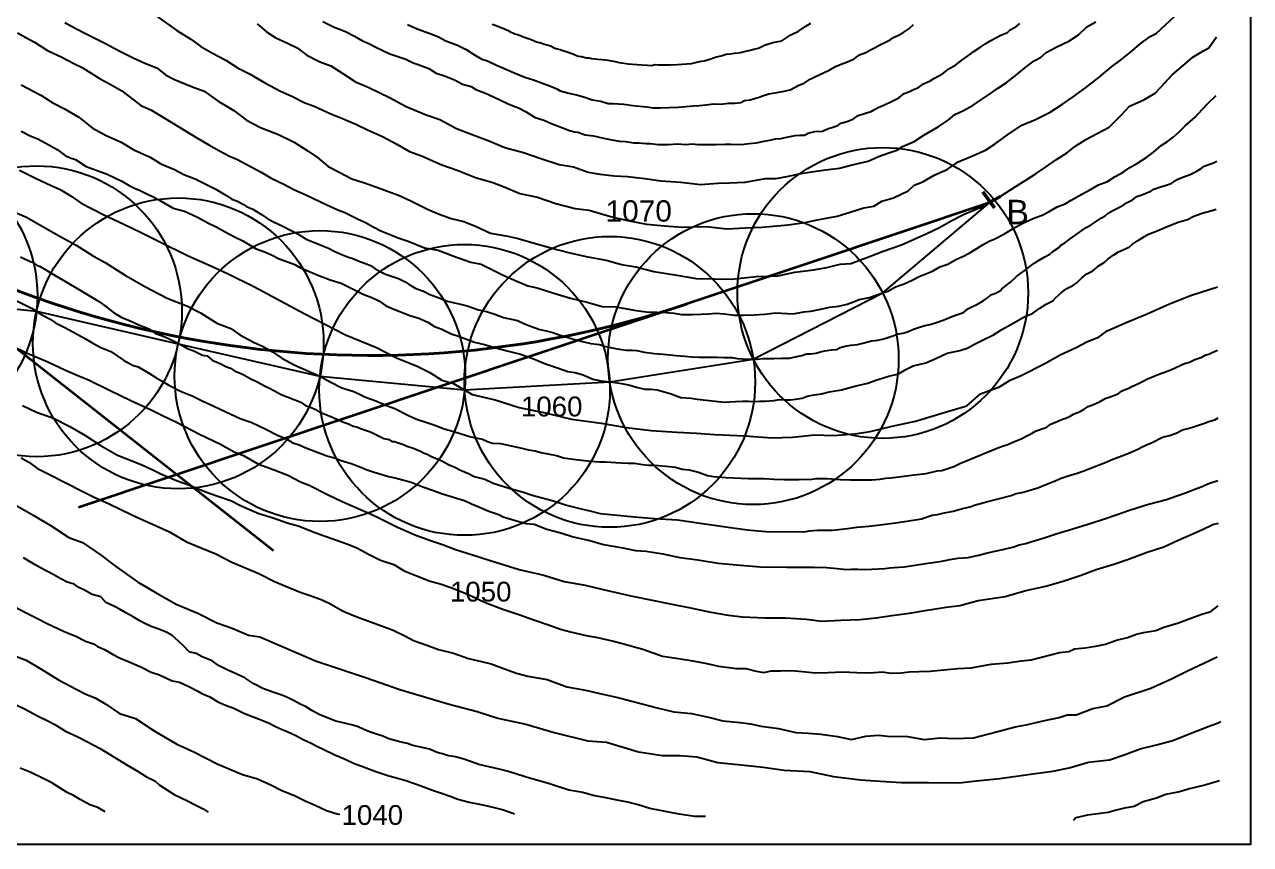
# Model space of a CAD drawing. Header units: millimetres. Extents: x 19067981 to 38137102, y 2652003 to 2652615.
# Drawn here: x 19068111.38 to 19068126.73, y 2652507.49 to 2652517.75 of the extents above; entities that cross this region are included whole.
import ezdxf

# ---------------------------------------------------------------- set-up
doc = ezdxf.new("R2010")
doc.units = ezdxf.units.MM
doc.layers.add('dever', color=130, linetype='Continuous')
doc.layers.add('kurp', color=94, linetype='Continuous')
doc.layers.add('Layer1', color=7, linetype='Continuous', lineweight=50)
doc.styles.get("Standard").update_dxf_attribs({"font": 'arial.ttf'})

msp = doc.modelspace()

# ---------------------------------------------------------------- linework, layer by layer
at = {"color": 2, "lineweight": 35}
for p, q in [((19068098.658, 2652523.612), (19068114.499, 2652511.165)), ((19068123.472, 2652515.519), (19068112.059, 2652511.703))]:
    msp.add_line(p, q, dxfattribs=at)
for points in [[(19068098.214, 2652527.698), (19068126.733, 2652527.698), (19068126.733, 2652507.485), (19068098.214, 2652507.485), (19068098.214, 2652527.698)], [(19068111.885, 2652517.774), (19068112.014, 2652517.702), (19068112.146, 2652517.636), (19068112.386, 2652517.514), (19068112.575, 2652517.414), (19068112.74, 2652517.332), (19068112.888, 2652517.265), (19068113.037, 2652517.207), (19068113.148, 2652517.118), (19068113.259, 2652517.061), (19068113.472, 2652516.973), (19068113.63, 2652516.913), (19068113.807, 2652516.787), (19068114.004, 2652516.672), (19068114.162, 2652516.551), (19068114.335, 2652516.458), (19068114.56, 2652516.372), (19068114.759, 2652516.274), (19068114.935, 2652516.163), (19068115.048, 2652516.085), (19068115.183, 2652515.97), (19068115.33, 2652515.895), (19068115.481, 2652515.817), (19068115.64, 2652515.767), (19068115.782, 2652515.717), (19068115.925, 2652515.661), (19068116.064, 2652515.61), (19068116.218, 2652515.54), (19068116.426, 2652515.437), (19068116.575, 2652515.374), (19068116.722, 2652515.322), (19068116.884, 2652515.284), (19068117.029, 2652515.222), (19068117.218, 2652515.138), (19068117.433, 2652515.097), (19068117.561, 2652515.069), (19068117.794, 2652515.004), (19068118.045, 2652514.93), (19068118.226, 2652514.888), (19068118.433, 2652514.84), (19068118.664, 2652514.8), (19068118.855, 2652514.743), (19068119.038, 2652514.713), (19068119.263, 2652514.658), (19068119.523, 2652514.614), (19068119.792, 2652514.57), (19068120.017, 2652514.566), (19068120.234, 2652514.56), (19068120.543, 2652514.592), (19068120.816, 2652514.604), (19068121.027, 2652514.648), (19068121.262, 2652514.678), (19068121.429, 2652514.707), (19068121.596, 2652514.749), (19068121.729, 2652514.755), (19068121.96, 2652514.845), (19068122.134, 2652514.911), (19068122.363, 2652514.991), (19068122.68, 2652515.131), (19068122.839, 2652515.207), (19068122.985, 2652515.292), (19068123.14, 2652515.372), (19068123.305, 2652515.442), (19068123.464, 2652515.521), (19068123.611, 2652515.604), (19068123.788, 2652515.716), (19068123.932, 2652515.809), (19068124.049, 2652515.883), (19068124.165, 2652515.963), (19068124.302, 2652516.059), (19068124.442, 2652516.147), (19068124.532, 2652516.223), (19068124.671, 2652516.308), (19068124.805, 2652516.38), (19068124.962, 2652516.462), (19068125.119, 2652516.619), (19068125.219, 2652516.725), (19068125.399, 2652516.807), (19068125.537, 2652516.889), (19068125.61, 2652516.965), (19068125.752, 2652517.118), (19068125.887, 2652517.232), (19068126.012, 2652517.338), (19068126.136, 2652517.415), (19068126.209, 2652517.457), (19068126.306, 2652517.593)], [(19068114.293, 2652517.757), (19068114.411, 2652517.658), (19068114.52, 2652517.584), (19068114.681, 2652517.51), (19068114.797, 2652517.455), (19068114.918, 2652517.366), (19068115.069, 2652517.287), (19068115.215, 2652517.23), (19068115.368, 2652517.136), (19068115.525, 2652517.03), (19068115.692, 2652516.959), (19068115.952, 2652516.834), (19068116.162, 2652516.721), (19068116.412, 2652516.618), (19068116.582, 2652516.558), (19068116.791, 2652516.448), (19068116.985, 2652516.371), (19068117.188, 2652516.295), (19068117.396, 2652516.209), (19068117.629, 2652516.147), (19068117.846, 2652516.072), (19068118.078, 2652515.997), (19068118.254, 2652515.965), (19068118.439, 2652515.898), (19068118.585, 2652515.874), (19068118.77, 2652515.855), (19068118.93, 2652515.846), (19068119.148, 2652515.819), (19068119.35, 2652515.793), (19068119.598, 2652515.775), (19068119.847, 2652515.747), (19068120.065, 2652515.763), (19068120.211, 2652515.767), (19068120.405, 2652515.773), (19068120.541, 2652515.799), (19068120.659, 2652515.821), (19068120.793, 2652515.821), (19068120.928, 2652515.846), (19068121.081, 2652515.881), (19068121.234, 2652515.902), (19068121.41, 2652515.93), (19068121.586, 2652515.952), (19068121.743, 2652515.992), (19068121.947, 2652516.039), (19068122.076, 2652516.098), (19068122.203, 2652516.143), (19068122.304, 2652516.175), (19068122.375, 2652516.221), (19068122.521, 2652516.285), (19068122.642, 2652516.363), (19068122.821, 2652516.468), (19068122.946, 2652516.551), (19068123.03, 2652516.62), (19068123.14, 2652516.672), (19068123.261, 2652516.737), (19068123.338, 2652516.793), (19068123.465, 2652516.875), (19068123.565, 2652516.945), (19068123.675, 2652517.02), (19068123.785, 2652517.106), (19068123.925, 2652517.219), (19068124.022, 2652517.292), (19068124.103, 2652517.337), (19068124.174, 2652517.397), (19068124.301, 2652517.465), (19068124.46, 2652517.54), (19068124.58, 2652517.618), (19068124.685, 2652517.717), (19068124.797, 2652517.782)], [(19068115.116, 2652517.786), (19068115.249, 2652517.718), (19068115.4, 2652517.659), (19068115.513, 2652517.6), (19068115.613, 2652517.544), (19068115.692, 2652517.512), (19068115.774, 2652517.468), (19068115.877, 2652517.42), (19068115.955, 2652517.379), (19068116.083, 2652517.339), (19068116.154, 2652517.313), (19068116.249, 2652517.267), (19068116.311, 2652517.249), (19068116.442, 2652517.197), (19068116.537, 2652517.141), (19068116.639, 2652517.106), (19068116.766, 2652517.056), (19068116.865, 2652517.002), (19068116.976, 2652516.972), (19068117.031, 2652516.933), (19068117.153, 2652516.889), (19068117.253, 2652516.842), (19068117.324, 2652516.809), (19068117.445, 2652516.751), (19068117.565, 2652516.706), (19068117.653, 2652516.659), (19068117.775, 2652516.584), (19068117.886, 2652516.551), (19068117.99, 2652516.503), (19068118.129, 2652516.45), (19068118.207, 2652516.421), (19068118.269, 2652516.403), (19068118.308, 2652516.399), (19068118.403, 2652516.368), (19068118.507, 2652516.353), (19068118.632, 2652516.326), (19068118.735, 2652516.306), (19068118.832, 2652516.287), (19068118.907, 2652516.285), (19068119.011, 2652516.269), (19068119.073, 2652516.268), (19068119.164, 2652516.259), (19068119.214, 2652516.26), (19068119.317, 2652516.248), (19068119.446, 2652516.248), (19068119.557, 2652516.253), (19068119.662, 2652516.247), (19068119.745, 2652516.254), (19068119.811, 2652516.245), (19068119.93, 2652516.248), (19068120.04, 2652516.246), (19068120.153, 2652516.251), (19068120.225, 2652516.25), (19068120.359, 2652516.246), (19068120.456, 2652516.257), (19068120.541, 2652516.267), (19068120.644, 2652516.287), (19068120.716, 2652516.302), (19068120.786, 2652516.318), (19068120.854, 2652516.32), (19068120.908, 2652516.335), (19068120.968, 2652516.346), (19068121.03, 2652516.359), (19068121.091, 2652516.365), (19068121.148, 2652516.365), (19068121.196, 2652516.39), (19068121.278, 2652516.407), (19068121.372, 2652516.415), (19068121.438, 2652516.443), (19068121.504, 2652516.463), (19068121.567, 2652516.486), (19068121.601, 2652516.514), (19068121.682, 2652516.534), (19068121.763, 2652516.569), (19068121.819, 2652516.611), (19068121.911, 2652516.637), (19068121.984, 2652516.66), (19068122.025, 2652516.683), (19068122.072, 2652516.708), (19068122.151, 2652516.743), (19068122.239, 2652516.784), (19068122.331, 2652516.831), (19068122.398, 2652516.884), (19068122.453, 2652516.906), (19068122.504, 2652516.931), (19068122.576, 2652516.96), (19068122.638, 2652517.004), (19068122.721, 2652517.044), (19068122.769, 2652517.072), (19068122.876, 2652517.132), (19068122.957, 2652517.195), (19068123.041, 2652517.244), (19068123.12, 2652517.302), (19068123.189, 2652517.35), (19068123.235, 2652517.384), (19068123.26, 2652517.408), (19068123.355, 2652517.47), (19068123.419, 2652517.509), (19068123.48, 2652517.546), (19068123.544, 2652517.582), (19068123.606, 2652517.615), (19068123.689, 2652517.649), (19068123.722, 2652517.68), (19068123.795, 2652517.717), (19068123.843, 2652517.759)], [(19068116.177, 2652517.75), (19068116.296, 2652517.693), (19068116.447, 2652517.638), (19068116.556, 2652517.597), (19068116.656, 2652517.544), (19068116.803, 2652517.489), (19068116.91, 2652517.435), (19068117.015, 2652517.37), (19068117.109, 2652517.313), (19068117.178, 2652517.292), (19068117.293, 2652517.241), (19068117.372, 2652517.204), (19068117.506, 2652517.147), (19068117.648, 2652517.09), (19068117.756, 2652517.054), (19068117.856, 2652517.019), (19068117.966, 2652516.978), (19068118.046, 2652516.941), (19068118.089, 2652516.918), (19068118.181, 2652516.894), (19068118.309, 2652516.862), (19068118.409, 2652516.834), (19068118.491, 2652516.804), (19068118.599, 2652516.789), (19068118.691, 2652516.76), (19068118.752, 2652516.76), (19068118.887, 2652516.75), (19068119, 2652516.735), (19068119.168, 2652516.716), (19068119.253, 2652516.707), (19068119.347, 2652516.703), (19068119.454, 2652516.708), (19068119.565, 2652516.713), (19068119.664, 2652516.722), (19068119.756, 2652516.73), (19068119.835, 2652516.735), (19068119.912, 2652516.741), (19068120.012, 2652516.757), (19068120.103, 2652516.753), (19068120.196, 2652516.764), (19068120.274, 2652516.765), (19068120.35, 2652516.771), (19068120.395, 2652516.798), (19068120.468, 2652516.804), (19068120.523, 2652516.822), (19068120.58, 2652516.837), (19068120.634, 2652516.859), (19068120.702, 2652516.88), (19068120.778, 2652516.891), (19068120.872, 2652516.91), (19068120.968, 2652516.932), (19068121.077, 2652516.988), (19068121.142, 2652517.015), (19068121.218, 2652517.064), (19068121.284, 2652517.097), (19068121.387, 2652517.143), (19068121.464, 2652517.181), (19068121.537, 2652517.224), (19068121.606, 2652517.251), (19068121.685, 2652517.282), (19068121.771, 2652517.32), (19068121.838, 2652517.37), (19068121.914, 2652517.399), (19068121.976, 2652517.433), (19068122.031, 2652517.462), (19068122.098, 2652517.496), (19068122.147, 2652517.518), (19068122.222, 2652517.557), (19068122.262, 2652517.587), (19068122.325, 2652517.615), (19068122.381, 2652517.645), (19068122.453, 2652517.692), (19068122.515, 2652517.749)], [(19068117.236, 2652517.754), (19068117.263, 2652517.743), (19068117.306, 2652517.726), (19068117.359, 2652517.707), (19068117.384, 2652517.696), (19068117.409, 2652517.685), (19068117.438, 2652517.671), (19068117.458, 2652517.661), (19068117.521, 2652517.633), (19068117.554, 2652517.623), (19068117.602, 2652517.607), (19068117.625, 2652517.595), (19068117.654, 2652517.584), (19068117.689, 2652517.572), (19068117.716, 2652517.563), (19068117.77, 2652517.541), (19068117.806, 2652517.529), (19068117.833, 2652517.523), (19068117.879, 2652517.508), (19068117.909, 2652517.497), (19068117.94, 2652517.491), (19068117.968, 2652517.479), (19068118.021, 2652517.453), (19068118.051, 2652517.442), (19068118.087, 2652517.435), (19068118.122, 2652517.421), (19068118.163, 2652517.409), (19068118.19, 2652517.401), (19068118.269, 2652517.372), (19068118.294, 2652517.362), (19068118.318, 2652517.35), (19068118.354, 2652517.346), (19068118.42, 2652517.331), (19068118.448, 2652517.329), (19068118.482, 2652517.323), (19068118.53, 2652517.32), (19068118.556, 2652517.316), (19068118.61, 2652517.309), (19068118.656, 2652517.304), (19068118.684, 2652517.3), (19068118.778, 2652517.284), (19068118.827, 2652517.271), (19068118.884, 2652517.265), (19068118.941, 2652517.254), (19068118.994, 2652517.253), (19068119.111, 2652517.244), (19068119.183, 2652517.239), (19068119.233, 2652517.235), (19068119.278, 2652517.246), (19068119.317, 2652517.244), (19068119.466, 2652517.243), (19068119.556, 2652517.246), (19068119.617, 2652517.25), (19068119.733, 2652517.26), (19068119.817, 2652517.279), (19068119.858, 2652517.29), (19068119.893, 2652517.295), (19068119.935, 2652517.305), (19068119.977, 2652517.32), (19068119.997, 2652517.328), (19068120.047, 2652517.344), (19068120.105, 2652517.356), (19068120.166, 2652517.376), (19068120.216, 2652517.382), (19068120.27, 2652517.391), (19068120.316, 2652517.395), (19068120.346, 2652517.399), (19068120.392, 2652517.412), (19068120.453, 2652517.423), (19068120.514, 2652517.439), (19068120.572, 2652517.453), (19068120.646, 2652517.491), (19068120.752, 2652517.522), (19068120.866, 2652517.544), (19068120.979, 2652517.619), (19068121.074, 2652517.666), (19068121.164, 2652517.726), (19068121.228, 2652517.766)], [(19068111.295, 2652517.644), (19068111.396, 2652517.585), (19068111.507, 2652517.528), (19068111.668, 2652517.423), (19068111.85, 2652517.34), (19068112, 2652517.261), (19068112.102, 2652517.208), (19068112.327, 2652517.068), (19068112.452, 2652517), (19068112.598, 2652516.918), (19068112.836, 2652516.735), (19068112.965, 2652516.678), (19068113.144, 2652516.572), (19068113.315, 2652516.467), (19068113.538, 2652516.331), (19068113.691, 2652516.242), (19068113.821, 2652516.167), (19068113.949, 2652516.102), (19068114.048, 2652516.059), (19068114.158, 2652515.998), (19068114.343, 2652515.898), (19068114.471, 2652515.824), (19068114.628, 2652515.749), (19068114.754, 2652515.685), (19068114.905, 2652515.618), (19068115.166, 2652515.489), (19068115.305, 2652515.429), (19068115.385, 2652515.398), (19068115.542, 2652515.318), (19068115.65, 2652515.269), (19068115.749, 2652515.217), (19068115.845, 2652515.165), (19068115.967, 2652515.115), (19068116.061, 2652515.078), (19068116.184, 2652515.036), (19068116.391, 2652514.953), (19068116.559, 2652514.925), (19068116.647, 2652514.892), (19068116.743, 2652514.852), (19068116.872, 2652514.806), (19068116.971, 2652514.774), (19068117.101, 2652514.747), (19068117.234, 2652514.681), (19068117.365, 2652514.617), (19068117.515, 2652514.547), (19068117.682, 2652514.478), (19068117.799, 2652514.452), (19068118.01, 2652514.385), (19068118.219, 2652514.322), (19068118.425, 2652514.273), (19068118.616, 2652514.218), (19068118.787, 2652514.216), (19068119.04, 2652514.17), (19068119.2, 2652514.149), (19068119.299, 2652514.146), (19068119.418, 2652514.145), (19068119.518, 2652514.135), (19068119.607, 2652514.119), (19068119.75, 2652514.118), (19068119.949, 2652514.128), (19068120.036, 2652514.135), (19068120.147, 2652514.127), (19068120.267, 2652514.11), (19068120.38, 2652514.111), (19068120.518, 2652514.113), (19068120.648, 2652514.124), (19068120.788, 2652514.139), (19068121.008, 2652514.126), (19068121.139, 2652514.15), (19068121.229, 2652514.162), (19068121.351, 2652514.184), (19068121.462, 2652514.21), (19068121.579, 2652514.221), (19068121.682, 2652514.247), (19068121.761, 2652514.278), (19068121.834, 2652514.305), (19068121.964, 2652514.33), (19068122.08, 2652514.371), (19068122.192, 2652514.411), (19068122.288, 2652514.464), (19068122.398, 2652514.503), (19068122.497, 2652514.549), (19068122.584, 2652514.594), (19068122.75, 2652514.66), (19068122.844, 2652514.714), (19068122.944, 2652514.75), (19068123.052, 2652514.809), (19068123.147, 2652514.851), (19068123.229, 2652514.897), (19068123.305, 2652514.944), (19068123.385, 2652514.996), (19068123.461, 2652515.036), (19068123.533, 2652515.067), (19068123.652, 2652515.13), (19068123.759, 2652515.196), (19068123.881, 2652515.26), (19068124.018, 2652515.323), (19068124.123, 2652515.36), (19068124.213, 2652515.408), (19068124.31, 2652515.468), (19068124.41, 2652515.504), (19068124.489, 2652515.551), (19068124.622, 2652515.626), (19068124.731, 2652515.684), (19068124.831, 2652515.74), (19068124.942, 2652515.783), (19068125.04, 2652515.846), (19068125.14, 2652515.901), (19068125.223, 2652515.958), (19068125.317, 2652516.014), (19068125.433, 2652516.089), (19068125.52, 2652516.151), (19068125.614, 2652516.232), (19068125.694, 2652516.282), (19068125.763, 2652516.338), (19068125.835, 2652516.401), (19068125.913, 2652516.478), (19068126.04, 2652516.589), (19068126.129, 2652516.686), (19068126.204, 2652516.764), (19068126.303, 2652516.859)], [(19068111.338, 2652516.991), (19068111.586, 2652516.862), (19068111.736, 2652516.768), (19068111.89, 2652516.688), (19068112.061, 2652516.59), (19068112.229, 2652516.455), (19068112.395, 2652516.365), (19068112.59, 2652516.275), (19068112.749, 2652516.181), (19068112.953, 2652516.086), (19068113.089, 2652516.006), (19068113.261, 2652515.932), (19068113.376, 2652515.87), (19068113.517, 2652515.817), (19068113.662, 2652515.745), (19068113.77, 2652515.691), (19068113.854, 2652515.64), (19068113.921, 2652515.598), (19068113.976, 2652515.56), (19068114.049, 2652515.536), (19068114.122, 2652515.497), (19068114.161, 2652515.471), (19068114.241, 2652515.438), (19068114.35, 2652515.372), (19068114.426, 2652515.317), (19068114.499, 2652515.279), (19068114.617, 2652515.224), (19068114.711, 2652515.174), (19068114.789, 2652515.136), (19068114.915, 2652515.058), (19068115.013, 2652515.02), (19068115.103, 2652514.98), (19068115.188, 2652514.948), (19068115.26, 2652514.913), (19068115.344, 2652514.875), (19068115.424, 2652514.841), (19068115.491, 2652514.818), (19068115.58, 2652514.781), (19068115.651, 2652514.755), (19068115.713, 2652514.73), (19068115.769, 2652514.694), (19068115.827, 2652514.66), (19068115.901, 2652514.624), (19068116.003, 2652514.59), (19068116.066, 2652514.571), (19068116.147, 2652514.529), (19068116.197, 2652514.494), (19068116.282, 2652514.444), (19068116.377, 2652514.41), (19068116.456, 2652514.369), (19068116.538, 2652514.341), (19068116.673, 2652514.285), (19068116.766, 2652514.263), (19068116.842, 2652514.246), (19068116.924, 2652514.227), (19068117.068, 2652514.178), (19068117.165, 2652514.157), (19068117.272, 2652514.121), (19068117.378, 2652514.081), (19068117.553, 2652514.044), (19068117.643, 2652514.003), (19068117.731, 2652513.969), (19068117.835, 2652513.932), (19068117.913, 2652513.913), (19068117.995, 2652513.892), (19068118.075, 2652513.865), (19068118.148, 2652513.842), (19068118.256, 2652513.808), (19068118.37, 2652513.78), (19068118.471, 2652513.756), (19068118.58, 2652513.742), (19068118.641, 2652513.722), (19068118.74, 2652513.703), (19068118.803, 2652513.689), (19068118.917, 2652513.674), (19068118.992, 2652513.671), (19068119.049, 2652513.669), (19068119.139, 2652513.646), (19068119.268, 2652513.629), (19068119.319, 2652513.628), (19068119.379, 2652513.62), (19068119.462, 2652513.612), (19068119.542, 2652513.605), (19068119.65, 2652513.596), (19068119.737, 2652513.59), (19068119.829, 2652513.585), (19068119.912, 2652513.586), (19068119.955, 2652513.585), (19068120.055, 2652513.583), (19068120.142, 2652513.582), (19068120.237, 2652513.582), (19068120.305, 2652513.569), (19068120.371, 2652513.564), (19068120.462, 2652513.561), (19068120.554, 2652513.558), (19068120.626, 2652513.568), (19068120.712, 2652513.566), (19068120.764, 2652513.569), (19068120.866, 2652513.57), (19068120.959, 2652513.573), (19068121.015, 2652513.586), (19068121.073, 2652513.595), (19068121.115, 2652513.606), (19068121.174, 2652513.628), (19068121.223, 2652513.627), (19068121.296, 2652513.634), (19068121.349, 2652513.651), (19068121.404, 2652513.662), (19068121.488, 2652513.678), (19068121.549, 2652513.68), (19068121.593, 2652513.704), (19068121.672, 2652513.725), (19068121.732, 2652513.736), (19068121.811, 2652513.741), (19068121.877, 2652513.761), (19068121.943, 2652513.776), (19068121.986, 2652513.788), (19068122.067, 2652513.797), (19068122.141, 2652513.812), (19068122.202, 2652513.835), (19068122.266, 2652513.855), (19068122.321, 2652513.877), (19068122.381, 2652513.883), (19068122.437, 2652513.902), (19068122.511, 2652513.936), (19068122.587, 2652513.959), (19068122.653, 2652513.979), (19068122.723, 2652513.992), (19068122.828, 2652514.026), (19068122.904, 2652514.054), (19068122.955, 2652514.077), (19068122.994, 2652514.093), (19068123.078, 2652514.122), (19068123.141, 2652514.144), (19068123.195, 2652514.189), (19068123.25, 2652514.217), (19068123.316, 2652514.247), (19068123.386, 2652514.288), (19068123.44, 2652514.329), (19068123.481, 2652514.366), (19068123.542, 2652514.385), (19068123.601, 2652514.418), (19068123.62, 2652514.441), (19068123.672, 2652514.48), (19068123.729, 2652514.524), (19068123.798, 2652514.591), (19068123.839, 2652514.622), (19068123.912, 2652514.672), (19068123.971, 2652514.721), (19068124.032, 2652514.764), (19068124.078, 2652514.794), (19068124.158, 2652514.84), (19068124.222, 2652514.875), (19068124.257, 2652514.907), (19068124.33, 2652514.954), (19068124.353, 2652514.981), (19068124.407, 2652515.017), (19068124.475, 2652515.064), (19068124.535, 2652515.107), (19068124.576, 2652515.136), (19068124.622, 2652515.171), (19068124.677, 2652515.207), (19068124.736, 2652515.241), (19068124.799, 2652515.282), (19068124.866, 2652515.327), (19068124.912, 2652515.353), (19068124.952, 2652515.385), (19068125.008, 2652515.421), (19068125.085, 2652515.456), (19068125.147, 2652515.493), (19068125.182, 2652515.517), (19068125.254, 2652515.554), (19068125.311, 2652515.594), (19068125.37, 2652515.615), (19068125.423, 2652515.636), (19068125.485, 2652515.664), (19068125.524, 2652515.687), (19068125.593, 2652515.713), (19068125.676, 2652515.738), (19068125.749, 2652515.764), (19068125.813, 2652515.807), (19068125.872, 2652515.832), (19068125.976, 2652515.869), (19068126.052, 2652515.91), (19068126.116, 2652515.944), (19068126.153, 2652515.973), (19068126.27, 2652516.018), (19068126.313, 2652516.038)], [(19068111.34, 2652516.415), (19068111.453, 2652516.354), (19068111.546, 2652516.315), (19068111.684, 2652516.241), (19068111.79, 2652516.183), (19068111.889, 2652516.108), (19068111.954, 2652516.081), (19068112.019, 2652516.057), (19068112.152, 2652515.972), (19068112.289, 2652515.92), (19068112.417, 2652515.874), (19068112.502, 2652515.835), (19068112.6, 2652515.786), (19068112.691, 2652515.733), (19068112.768, 2652515.694), (19068112.823, 2652515.674), (19068112.897, 2652515.639), (19068113, 2652515.589), (19068113.093, 2652515.536), (19068113.241, 2652515.451), (19068113.383, 2652515.413), (19068113.547, 2652515.335), (19068113.678, 2652515.265), (19068113.78, 2652515.217), (19068113.893, 2652515.154), (19068114.009, 2652515.09), (19068114.115, 2652515.039), (19068114.197, 2652514.992), (19068114.281, 2652514.94), (19068114.38, 2652514.909), (19068114.474, 2652514.867), (19068114.571, 2652514.815), (19068114.688, 2652514.773), (19068114.766, 2652514.743), (19068114.827, 2652514.708), (19068114.909, 2652514.674), (19068115.066, 2652514.606), (19068115.207, 2652514.551), (19068115.348, 2652514.509), (19068115.421, 2652514.472), (19068115.545, 2652514.411), (19068115.629, 2652514.37), (19068115.732, 2652514.332), (19068115.816, 2652514.29), (19068115.9, 2652514.231), (19068115.987, 2652514.195), (19068116.079, 2652514.157), (19068116.207, 2652514.104), (19068116.318, 2652514.071), (19068116.43, 2652514.024), (19068116.517, 2652513.968), (19068116.605, 2652513.933), (19068116.723, 2652513.875), (19068116.814, 2652513.849), (19068116.883, 2652513.824), (19068117.016, 2652513.771), (19068117.143, 2652513.745), (19068117.282, 2652513.701), (19068117.44, 2652513.66), (19068117.593, 2652513.621), (19068117.745, 2652513.566), (19068117.905, 2652513.5), (19068118.055, 2652513.452), (19068118.185, 2652513.406), (19068118.273, 2652513.392), (19068118.378, 2652513.364), (19068118.499, 2652513.308), (19068118.601, 2652513.287), (19068118.746, 2652513.271), (19068118.857, 2652513.256), (19068118.959, 2652513.233), (19068119.046, 2652513.208), (19068119.149, 2652513.186), (19068119.224, 2652513.183), (19068119.305, 2652513.177), (19068119.464, 2652513.129), (19068119.601, 2652513.079), (19068119.73, 2652513.07), (19068119.803, 2652513.058), (19068119.878, 2652513.049), (19068119.953, 2652513.044), (19068120.067, 2652513.031), (19068120.149, 2652513.02), (19068120.211, 2652513.025), (19068120.286, 2652513.03), (19068120.37, 2652513.034), (19068120.445, 2652513.032), (19068120.497, 2652513.029), (19068120.585, 2652513.035), (19068120.657, 2652513.034), (19068120.765, 2652513.042), (19068120.833, 2652513.053), (19068120.9, 2652513.051), (19068120.972, 2652513.052), (19068121.035, 2652513.058), (19068121.117, 2652513.071), (19068121.18, 2652513.097), (19068121.269, 2652513.111), (19068121.36, 2652513.126), (19068121.455, 2652513.15), (19068121.61, 2652513.176), (19068121.794, 2652513.226), (19068121.94, 2652513.257), (19068122.042, 2652513.298), (19068122.202, 2652513.347), (19068122.324, 2652513.376), (19068122.417, 2652513.431), (19068122.51, 2652513.476), (19068122.669, 2652513.515), (19068122.802, 2652513.57), (19068122.935, 2652513.633), (19068123.092, 2652513.669), (19068123.187, 2652513.697), (19068123.287, 2652513.753), (19068123.379, 2652513.799), (19068123.514, 2652513.866), (19068123.621, 2652513.93), (19068123.694, 2652513.971), (19068123.798, 2652514.031), (19068123.905, 2652514.094), (19068124.003, 2652514.133), (19068124.095, 2652514.198), (19068124.175, 2652514.248), (19068124.259, 2652514.29), (19068124.294, 2652514.332), (19068124.368, 2652514.394), (19068124.435, 2652514.444), (19068124.509, 2652514.481), (19068124.557, 2652514.515), (19068124.623, 2652514.581), (19068124.685, 2652514.627), (19068124.759, 2652514.663), (19068124.837, 2652514.731), (19068124.902, 2652514.768), (19068124.952, 2652514.814), (19068125.023, 2652514.864), (19068125.08, 2652514.904), (19068125.147, 2652514.931), (19068125.217, 2652514.966), (19068125.254, 2652514.998), (19068125.316, 2652515.041), (19068125.383, 2652515.082), (19068125.456, 2652515.125), (19068125.562, 2652515.166), (19068125.651, 2652515.202), (19068125.729, 2652515.235), (19068125.827, 2652515.275), (19068125.942, 2652515.306), (19068126.025, 2652515.349), (19068126.127, 2652515.386), (19068126.237, 2652515.415), (19068126.304, 2652515.438)], [(19068111.166, 2652515.439), (19068111.406, 2652515.336), (19068111.653, 2652515.196), (19068111.843, 2652515.088), (19068112.029, 2652514.985), (19068112.244, 2652514.848), (19068112.393, 2652514.768), (19068112.634, 2652514.616), (19068112.889, 2652514.467), (19068113.169, 2652514.321), (19068113.421, 2652514.224), (19068113.586, 2652514.14), (19068113.789, 2652514.008), (19068113.964, 2652513.945), (19068114.078, 2652513.865), (19068114.25, 2652513.771), (19068114.371, 2652513.716), (19068114.488, 2652513.651), (19068114.605, 2652513.573), (19068114.766, 2652513.485), (19068115.079, 2652513.348), (19068115.208, 2652513.274), (19068115.354, 2652513.2), (19068115.494, 2652513.157), (19068115.568, 2652513.125), (19068115.65, 2652513.082), (19068115.779, 2652513.04), (19068115.914, 2652512.981), (19068116.02, 2652512.943), (19068116.188, 2652512.856), (19068116.303, 2652512.803), (19068116.407, 2652512.773), (19068116.532, 2652512.729), (19068116.625, 2652512.692), (19068116.771, 2652512.648), (19068116.971, 2652512.588), (19068117.053, 2652512.571), (19068117.114, 2652512.559), (19068117.18, 2652512.53), (19068117.242, 2652512.508), (19068117.342, 2652512.503), (19068117.608, 2652512.444), (19068117.693, 2652512.424), (19068117.774, 2652512.411), (19068117.848, 2652512.392), (19068118.042, 2652512.354), (19068118.131, 2652512.326), (19068118.253, 2652512.306), (19068118.354, 2652512.297), (19068118.474, 2652512.282), (19068118.58, 2652512.273), (19068118.657, 2652512.273), (19068118.853, 2652512.26), (19068118.938, 2652512.259), (19068119.018, 2652512.256), (19068119.119, 2652512.242), (19068119.198, 2652512.233), (19068119.269, 2652512.233), (19068119.415, 2652512.222), (19068119.531, 2652512.207), (19068119.616, 2652512.183), (19068119.704, 2652512.173), (19068119.819, 2652512.147), (19068119.934, 2652512.103), (19068120.01, 2652512.09), (19068120.163, 2652512.077), (19068120.447, 2652512.065), (19068120.644, 2652512.067), (19068120.766, 2652512.056), (19068120.889, 2652512.052), (19068120.991, 2652512.053), (19068121.08, 2652512.055), (19068121.24, 2652512.057), (19068121.294, 2652512.065), (19068121.428, 2652512.067), (19068121.6, 2652512.052), (19068121.725, 2652512.048), (19068121.925, 2652512.049), (19068121.992, 2652512.05), (19068122.097, 2652512.057), (19068122.165, 2652512.068), (19068122.228, 2652512.075), (19068122.33, 2652512.085), (19068122.52, 2652512.111), (19068122.671, 2652512.127), (19068122.809, 2652512.161), (19068122.866, 2652512.166), (19068122.919, 2652512.183), (19068123.017, 2652512.215), (19068123.093, 2652512.254), (19068123.166, 2652512.284), (19068123.355, 2652512.361), (19068123.57, 2652512.45), (19068123.641, 2652512.476), (19068123.68, 2652512.489), (19068123.779, 2652512.53), (19068123.819, 2652512.546), (19068123.863, 2652512.563), (19068123.947, 2652512.607), (19068123.991, 2652512.628), (19068124.04, 2652512.659), (19068124.118, 2652512.689), (19068124.16, 2652512.702), (19068124.19, 2652512.718), (19068124.232, 2652512.744), (19068124.348, 2652512.795), (19068124.393, 2652512.812), (19068124.422, 2652512.823), (19068124.473, 2652512.845), (19068124.515, 2652512.869), (19068124.599, 2652512.906), (19068124.648, 2652512.934), (19068124.7, 2652512.967), (19068124.767, 2652512.994), (19068124.84, 2652513.025), (19068124.89, 2652513.054), (19068124.914, 2652513.069), (19068124.989, 2652513.091), (19068125.031, 2652513.109), (19068125.076, 2652513.126), (19068125.119, 2652513.158), (19068125.144, 2652513.17), (19068125.186, 2652513.187), (19068125.213, 2652513.198), (19068125.246, 2652513.217), (19068125.283, 2652513.234), (19068125.346, 2652513.265), (19068125.387, 2652513.286), (19068125.453, 2652513.316), (19068125.525, 2652513.347), (19068125.564, 2652513.363), (19068125.624, 2652513.383), (19068125.701, 2652513.412), (19068125.745, 2652513.432), (19068125.788, 2652513.453), (19068125.859, 2652513.484), (19068125.905, 2652513.505), (19068125.967, 2652513.521), (19068126.037, 2652513.554), (19068126.122, 2652513.584), (19068126.164, 2652513.61), (19068126.177, 2652513.613), (19068126.209, 2652513.622), (19068126.243, 2652513.637), (19068126.319, 2652513.671)], [(19068111.329, 2652514.842), (19068111.45, 2652514.781), (19068111.497, 2652514.77), (19068111.536, 2652514.735), (19068111.579, 2652514.718), (19068111.648, 2652514.679), (19068111.715, 2652514.636), (19068111.914, 2652514.521), (19068112.071, 2652514.426), (19068112.32, 2652514.277), (19068112.4, 2652514.217), (19068112.496, 2652514.142), (19068112.598, 2652514.079), (19068112.697, 2652514.042), (19068112.821, 2652513.983), (19068112.88, 2652513.964), (19068112.939, 2652513.941), (19068113.023, 2652513.879), (19068113.061, 2652513.869), (19068113.109, 2652513.853), (19068113.185, 2652513.818), (19068113.281, 2652513.771), (19068113.43, 2652513.689), (19068113.502, 2652513.664), (19068113.611, 2652513.61), (19068113.669, 2652513.602), (19068113.733, 2652513.547), (19068113.84, 2652513.501), (19068113.903, 2652513.467), (19068113.96, 2652513.446), (19068114.012, 2652513.412), (19068114.081, 2652513.384), (19068114.12, 2652513.366), (19068114.207, 2652513.319), (19068114.302, 2652513.272), (19068114.388, 2652513.224), (19068114.458, 2652513.191), (19068114.595, 2652513.119), (19068114.84, 2652513.02), (19068114.905, 2652512.977), (19068114.955, 2652512.961), (19068115.023, 2652512.928), (19068115.076, 2652512.898), (19068115.111, 2652512.884), (19068115.174, 2652512.858), (19068115.227, 2652512.837), (19068115.328, 2652512.791), (19068115.39, 2652512.766), (19068115.439, 2652512.751), (19068115.495, 2652512.722), (19068115.543, 2652512.711), (19068115.589, 2652512.692), (19068115.677, 2652512.664), (19068115.721, 2652512.645), (19068115.781, 2652512.617), (19068115.821, 2652512.595), (19068115.88, 2652512.568), (19068115.943, 2652512.552), (19068115.98, 2652512.531), (19068116.015, 2652512.528), (19068116.059, 2652512.514), (19068116.107, 2652512.501), (19068116.18, 2652512.465), (19068116.238, 2652512.449), (19068116.29, 2652512.428), (19068116.34, 2652512.406), (19068116.386, 2652512.381), (19068116.423, 2652512.37), (19068116.451, 2652512.354), (19068116.477, 2652512.34), (19068116.597, 2652512.29), (19068116.7, 2652512.235), (19068116.768, 2652512.206), (19068116.841, 2652512.169), (19068116.94, 2652512.128), (19068117.013, 2652512.091), (19068117.144, 2652512.059), (19068117.249, 2652512.006), (19068117.318, 2652511.988), (19068117.464, 2652511.942), (19068117.629, 2652511.896), (19068117.737, 2652511.858), (19068117.989, 2652511.791), (19068118.167, 2652511.734), (19068118.353, 2652511.688), (19068118.46, 2652511.661), (19068118.591, 2652511.629), (19068119.019, 2652511.587), (19068119.271, 2652511.564), (19068119.559, 2652511.548), (19068119.843, 2652511.507), (19068120.162, 2652511.459), (19068120.432, 2652511.424), (19068120.665, 2652511.401), (19068121.142, 2652511.397), (19068121.211, 2652511.41), (19068121.31, 2652511.42), (19068121.503, 2652511.421), (19068121.688, 2652511.441), (19068121.802, 2652511.456), (19068121.953, 2652511.468), (19068122.063, 2652511.48), (19068122.287, 2652511.509), (19068122.484, 2652511.542), (19068122.615, 2652511.562), (19068122.747, 2652511.607), (19068122.812, 2652511.617), (19068122.882, 2652511.631), (19068123.009, 2652511.655), (19068123.116, 2652511.685), (19068123.22, 2652511.713), (19068123.29, 2652511.736), (19068123.429, 2652511.774), (19068123.735, 2652511.853), (19068123.799, 2652511.877), (19068123.868, 2652511.89), (19068123.943, 2652511.913), (19068124, 2652511.928), (19068124.068, 2652511.949), (19068124.12, 2652511.97), (19068124.285, 2652512.038), (19068124.363, 2652512.068), (19068124.438, 2652512.095), (19068124.561, 2652512.134), (19068124.645, 2652512.162), (19068124.794, 2652512.219), (19068124.839, 2652512.239), (19068124.924, 2652512.27), (19068124.988, 2652512.298), (19068125.157, 2652512.363), (19068125.245, 2652512.4), (19068125.322, 2652512.434), (19068125.378, 2652512.464), (19068125.424, 2652512.484), (19068125.501, 2652512.516), (19068125.63, 2652512.584), (19068125.718, 2652512.604), (19068125.803, 2652512.635), (19068125.882, 2652512.673), (19068125.948, 2652512.692), (19068126.006, 2652512.71), (19068126.158, 2652512.757), (19068126.212, 2652512.779), (19068126.285, 2652512.802), (19068126.326, 2652512.826)], [(19068111.262, 2652514.301), (19068111.479, 2652514.195), (19068111.585, 2652514.124), (19068111.701, 2652514.061), (19068111.769, 2652514.016), (19068111.876, 2652513.961), (19068111.939, 2652513.925), (19068112.155, 2652513.809), (19068112.236, 2652513.759), (19068112.339, 2652513.704), (19068112.463, 2652513.654), (19068112.619, 2652513.545), (19068112.732, 2652513.484), (19068112.805, 2652513.463), (19068112.932, 2652513.388), (19068113.037, 2652513.322), (19068113.105, 2652513.285), (19068113.19, 2652513.233), (19068113.336, 2652513.158), (19068113.48, 2652513.102), (19068113.604, 2652513.04), (19068113.75, 2652512.97), (19068113.894, 2652512.906), (19068114.083, 2652512.815), (19068114.226, 2652512.765), (19068114.404, 2652512.684), (19068114.556, 2652512.606), (19068114.652, 2652512.566), (19068114.743, 2652512.511), (19068114.819, 2652512.487), (19068114.905, 2652512.449), (19068115.059, 2652512.391), (19068115.181, 2652512.346), (19068115.264, 2652512.325), (19068115.346, 2652512.291), (19068115.472, 2652512.254), (19068115.591, 2652512.207), (19068115.658, 2652512.18), (19068115.76, 2652512.147), (19068115.939, 2652512.091), (19068116.024, 2652512.075), (19068116.221, 2652512.018), (19068116.37, 2652511.963), (19068116.501, 2652511.916), (19068116.601, 2652511.88), (19068116.778, 2652511.823), (19068116.89, 2652511.789), (19068116.977, 2652511.75), (19068117.049, 2652511.719), (19068117.197, 2652511.657), (19068117.322, 2652511.615), (19068117.375, 2652511.587), (19068117.429, 2652511.57), (19068117.572, 2652511.529), (19068117.662, 2652511.504), (19068117.764, 2652511.493), (19068117.921, 2652511.43), (19068118.016, 2652511.406), (19068118.109, 2652511.381), (19068118.253, 2652511.337), (19068118.461, 2652511.289), (19068118.632, 2652511.24), (19068118.874, 2652511.198), (19068119.031, 2652511.165), (19068119.167, 2652511.155), (19068119.373, 2652511.121), (19068119.589, 2652511.078), (19068119.813, 2652511.048), (19068120.065, 2652511.006), (19068120.296, 2652510.986), (19068120.598, 2652510.962), (19068120.925, 2652510.955), (19068121.069, 2652510.956), (19068121.27, 2652510.956), (19068121.427, 2652510.952), (19068121.556, 2652510.939), (19068121.674, 2652510.929), (19068121.737, 2652510.933), (19068121.817, 2652510.932), (19068121.914, 2652510.927), (19068121.99, 2652510.93), (19068122.152, 2652510.94), (19068122.217, 2652510.949), (19068122.265, 2652510.952), (19068122.394, 2652510.962), (19068122.533, 2652510.982), (19068122.664, 2652511.001), (19068122.813, 2652511.022), (19068122.868, 2652511.033), (19068122.93, 2652511.045), (19068122.968, 2652511.053), (19068123.024, 2652511.059), (19068123.068, 2652511.068), (19068123.135, 2652511.075), (19068123.197, 2652511.077), (19068123.29, 2652511.099), (19068123.33, 2652511.106), (19068123.424, 2652511.131), (19068123.478, 2652511.143), (19068123.554, 2652511.161), (19068123.632, 2652511.176), (19068123.768, 2652511.211), (19068123.836, 2652511.235), (19068123.92, 2652511.254), (19068123.996, 2652511.277), (19068124.082, 2652511.302), (19068124.162, 2652511.327), (19068124.273, 2652511.364), (19068124.368, 2652511.394), (19068124.455, 2652511.419), (19068124.752, 2652511.509), (19068124.894, 2652511.555), (19068125.064, 2652511.615), (19068125.205, 2652511.664), (19068125.308, 2652511.697), (19068125.455, 2652511.744), (19068125.681, 2652511.803), (19068125.81, 2652511.848), (19068125.933, 2652511.889), (19068126.037, 2652511.933), (19068126.115, 2652511.963), (19068126.22, 2652512.008), (19068126.324, 2652512.041)], [(19068111.033, 2652513.814), (19068111.435, 2652513.626), (19068111.673, 2652513.527), (19068111.886, 2652513.427), (19068112.047, 2652513.357), (19068112.183, 2652513.302), (19068112.446, 2652513.171), (19068112.713, 2652513.044), (19068112.969, 2652512.924), (19068113.108, 2652512.854), (19068113.286, 2652512.772), (19068113.573, 2652512.619), (19068113.837, 2652512.497), (19068114.006, 2652512.399), (19068114.122, 2652512.355), (19068114.311, 2652512.244), (19068114.508, 2652512.176), (19068114.68, 2652512.107), (19068114.838, 2652512.023), (19068114.944, 2652511.981), (19068115.185, 2652511.86), (19068115.358, 2652511.778), (19068115.559, 2652511.689), (19068115.722, 2652511.618), (19068115.833, 2652511.565), (19068116.06, 2652511.453), (19068116.28, 2652511.355), (19068116.476, 2652511.287), (19068116.628, 2652511.234), (19068116.777, 2652511.177), (19068116.923, 2652511.131), (19068117.083, 2652511.083), (19068117.21, 2652511.038), (19068117.576, 2652510.929), (19068117.883, 2652510.856), (19068118.14, 2652510.777), (19068118.401, 2652510.731), (19068118.626, 2652510.678), (19068118.972, 2652510.598), (19068119.261, 2652510.538), (19068119.465, 2652510.497), (19068119.719, 2652510.447), (19068119.977, 2652510.393), (19068120.193, 2652510.357), (19068120.371, 2652510.336), (19068120.65, 2652510.322), (19068120.911, 2652510.32), (19068121.168, 2652510.305), (19068121.364, 2652510.281), (19068121.602, 2652510.293), (19068121.842, 2652510.302), (19068122.044, 2652510.324), (19068122.24, 2652510.353), (19068122.461, 2652510.382), (19068122.685, 2652510.416), (19068122.922, 2652510.454), (19068123.094, 2652510.475), (19068123.323, 2652510.538), (19068123.659, 2652510.59), (19068123.921, 2652510.665), (19068124.168, 2652510.72), (19068124.401, 2652510.787), (19068124.611, 2652510.857), (19068124.801, 2652510.927), (19068125.022, 2652510.993), (19068125.207, 2652511.058), (19068125.438, 2652511.144), (19068125.648, 2652511.212), (19068125.826, 2652511.293), (19068125.99, 2652511.366), (19068126.13, 2652511.426), (19068126.261, 2652511.491), (19068126.333, 2652511.506)], [(19068111.339, 2652512.325), (19068111.437, 2652512.272), (19068111.545, 2652512.193), (19068111.694, 2652512.115), (19068111.88, 2652512.021), (19068112.118, 2652511.897), (19068112.263, 2652511.828), (19068112.435, 2652511.752), (19068112.596, 2652511.673), (19068112.795, 2652511.579), (19068112.902, 2652511.53), (19068113.197, 2652511.4), (19068113.409, 2652511.274), (19068113.602, 2652511.192), (19068113.776, 2652511.125), (19068113.977, 2652511.017), (19068114.317, 2652510.875), (19068114.512, 2652510.777), (19068114.663, 2652510.716), (19068114.831, 2652510.642), (19068114.96, 2652510.6), (19068115.094, 2652510.553), (19068115.197, 2652510.506), (19068115.363, 2652510.41), (19068115.501, 2652510.351), (19068115.714, 2652510.271), (19068115.865, 2652510.219), (19068115.999, 2652510.166), (19068116.144, 2652510.096), (19068116.252, 2652510.04), (19068116.419, 2652509.98), (19068116.564, 2652509.926), (19068116.751, 2652509.879), (19068116.941, 2652509.814), (19068117.102, 2652509.775), (19068117.224, 2652509.746), (19068117.39, 2652509.684), (19068117.541, 2652509.628), (19068117.684, 2652509.594), (19068117.926, 2652509.552), (19068118.172, 2652509.459), (19068118.404, 2652509.416), (19068118.621, 2652509.365), (19068118.809, 2652509.326), (19068119.001, 2652509.273), (19068119.302, 2652509.194), (19068119.51, 2652509.147), (19068119.734, 2652509.124), (19068119.948, 2652509.079), (19068120.127, 2652509.032), (19068120.341, 2652509.01), (19068120.47, 2652508.995), (19068120.604, 2652508.966), (19068120.822, 2652508.937), (19068121.038, 2652508.887), (19068121.194, 2652508.877), (19068121.351, 2652508.868), (19068121.561, 2652508.838), (19068121.735, 2652508.798), (19068121.916, 2652508.839), (19068122.076, 2652508.854), (19068122.188, 2652508.839), (19068122.437, 2652508.838), (19068122.647, 2652508.8), (19068122.847, 2652508.821), (19068123.031, 2652508.812), (19068123.265, 2652508.819), (19068123.553, 2652508.894), (19068123.785, 2652508.957), (19068123.923, 2652508.981), (19068124.135, 2652509.033), (19068124.336, 2652509.075), (19068124.436, 2652509.108), (19068124.551, 2652509.106), (19068124.759, 2652509.189), (19068124.935, 2652509.22), (19068125.157, 2652509.334), (19068125.483, 2652509.443), (19068125.742, 2652509.56), (19068125.926, 2652509.652), (19068126.317, 2652509.834)], [(19068111.204, 2652511.768), (19068111.497, 2652511.603), (19068111.717, 2652511.475), (19068111.935, 2652511.329), (19068112.107, 2652511.264), (19068112.346, 2652511.103), (19068112.506, 2652510.975), (19068112.795, 2652510.773), (19068113.031, 2652510.634), (19068113.281, 2652510.494), (19068113.561, 2652510.375), (19068113.791, 2652510.259), (19068113.981, 2652510.191), (19068114.185, 2652510.107), (19068114.328, 2652510.086), (19068115.025, 2652509.783), (19068115.665, 2652509.571), (19068116.079, 2652509.426), (19068116.7, 2652509.24), (19068117.048, 2652509.148), (19068117.31, 2652509.065), (19068117.659, 2652508.99), (19068118.013, 2652508.886), (19068118.434, 2652508.781), (19068118.67, 2652508.766), (19068119.069, 2652508.644), (19068119.369, 2652508.597), (19068119.593, 2652508.597), (19068119.801, 2652508.582), (19068120.063, 2652508.51), (19068120.356, 2652508.483), (19068120.63, 2652508.451), (19068120.895, 2652508.415), (19068121.216, 2652508.397), (19068121.511, 2652508.335), (19068121.849, 2652508.293), (19068122.099, 2652508.278), (19068122.361, 2652508.26), (19068122.701, 2652508.26), (19068123.079, 2652508.257), (19068123.302, 2652508.281), (19068123.594, 2652508.31), (19068123.977, 2652508.365), (19068124.257, 2652508.403), (19068124.463, 2652508.445), (19068124.704, 2652508.516), (19068124.966, 2652508.546), (19068125.15, 2652508.606), (19068125.353, 2652508.683), (19068125.555, 2652508.733), (19068125.761, 2652508.787), (19068125.978, 2652508.873), (19068126.181, 2652508.953), (19068126.326, 2652509.007), (19068126.36, 2652509.026)], [(19068119.907, 2652507.836), (19068119.775, 2652507.836), (19068119.577, 2652507.864), (19068119.36, 2652507.907), (19068119.212, 2652507.935), (19068119.064, 2652507.98), (19068118.937, 2652508.014), (19068118.801, 2652508.039), (19068118.659, 2652508.069), (19068118.503, 2652508.099), (19068118.371, 2652508.134), (19068118.199, 2652508.165), (19068117.943, 2652508.247), (19068117.779, 2652508.295), (19068117.662, 2652508.328), (19068117.532, 2652508.37), (19068117.425, 2652508.403), (19068117.34, 2652508.425), (19068117.254, 2652508.446), (19068117.159, 2652508.464), (19068117.07, 2652508.486), (19068116.991, 2652508.517), (19068116.871, 2652508.557), (19068116.776, 2652508.581), (19068116.689, 2652508.594), (19068116.616, 2652508.618), (19068116.549, 2652508.638), (19068116.454, 2652508.677), (19068116.322, 2652508.709), (19068116.243, 2652508.724), (19068116.176, 2652508.749), (19068116.083, 2652508.769), (19068115.943, 2652508.808), (19068115.868, 2652508.842), (19068115.777, 2652508.869), (19068115.702, 2652508.895), (19068115.623, 2652508.929), (19068115.56, 2652508.958), (19068115.493, 2652508.978), (19068115.39, 2652509.003), (19068115.278, 2652509.027), (19068115.161, 2652509.074), (19068115.07, 2652509.114), (19068114.981, 2652509.161), (19068114.906, 2652509.207), (19068114.835, 2652509.24), (19068114.758, 2652509.282), (19068114.681, 2652509.319), (19068114.615, 2652509.35), (19068114.489, 2652509.391), (19068114.367, 2652509.437), (19068114.252, 2652509.498), (19068114.14, 2652509.573), (19068114.039, 2652509.618), (19068113.919, 2652509.673), (19068113.81, 2652509.726), (19068113.731, 2652509.784), (19068113.605, 2652509.835), (19068113.532, 2652509.876), (19068113.444, 2652509.895), (19068113.375, 2652509.968), (19068113.313, 2652510.024), (19068113.225, 2652510.104), (19068113.148, 2652510.148), (19068113.051, 2652510.183), (19068112.966, 2652510.213), (19068112.887, 2652510.252), (19068112.824, 2652510.284), (19068112.741, 2652510.335), (19068112.66, 2652510.382), (19068112.579, 2652510.426), (19068112.498, 2652510.467), (19068112.399, 2652510.515), (19068112.337, 2652510.584), (19068112.227, 2652510.612), (19068112.132, 2652510.667), (19068112.063, 2652510.701), (19068112.002, 2652510.744), (19068111.915, 2652510.77), (19068111.838, 2652510.811), (19068111.739, 2652510.864), (19068111.66, 2652510.908), (19068111.581, 2652510.949), (19068111.516, 2652510.985), (19068111.367, 2652511.074)], [(19068111.253, 2652510.465), (19068111.419, 2652510.376), (19068111.542, 2652510.315), (19068111.655, 2652510.257), (19068111.877, 2652510.152), (19068112.023, 2652510.092), (19068112.147, 2652510.029), (19068112.245, 2652509.995), (19068112.295, 2652509.963), (19068112.381, 2652509.927), (19068112.483, 2652509.868), (19068112.581, 2652509.818), (19068112.663, 2652509.785), (19068112.846, 2652509.704), (19068112.967, 2652509.643), (19068113.07, 2652509.607), (19068113.152, 2652509.571), (19068113.229, 2652509.535), (19068113.324, 2652509.516), (19068113.44, 2652509.463), (19068113.55, 2652509.405), (19068113.601, 2652509.375), (19068113.701, 2652509.335), (19068113.804, 2652509.27), (19068113.896, 2652509.228), (19068114.001, 2652509.192), (19068114.12, 2652509.135), (19068114.192, 2652509.102), (19068114.31, 2652509.059), (19068114.438, 2652509.008), (19068114.514, 2652508.968), (19068114.609, 2652508.925), (19068114.662, 2652508.903), (19068114.777, 2652508.848), (19068114.869, 2652508.801), (19068114.961, 2652508.756), (19068115.052, 2652508.711), (19068115.119, 2652508.677), (19068115.267, 2652508.606), (19068115.396, 2652508.553), (19068115.502, 2652508.504), (19068115.628, 2652508.457), (19068115.782, 2652508.4), (19068115.944, 2652508.343), (19068116.039, 2652508.321), (19068116.158, 2652508.286), (19068116.334, 2652508.222), (19068116.489, 2652508.166), (19068116.601, 2652508.128), (19068116.711, 2652508.09), (19068116.806, 2652508.052), (19068116.949, 2652508.015), (19068117.058, 2652507.992), (19068117.175, 2652507.967), (19068117.277, 2652507.944), (19068117.379, 2652507.92), (19068117.482, 2652507.883), (19068117.515, 2652507.869)], [(19068111.268, 2652509.238), (19068111.391, 2652509.178), (19068111.552, 2652509.092), (19068111.682, 2652509.027), (19068111.759, 2652508.987), (19068111.893, 2652508.903), (19068112.048, 2652508.834), (19068112.169, 2652508.771), (19068112.322, 2652508.689), (19068112.403, 2652508.639), (19068112.655, 2652508.487), (19068112.806, 2652508.397), (19068112.909, 2652508.332), (19068113.014, 2652508.282), (19068113.066, 2652508.232), (19068113.256, 2652508.111), (19068113.422, 2652508.033), (19068113.527, 2652507.977), (19068113.619, 2652507.93), (19068113.679, 2652507.89)], [(19068112.39, 2652507.896), (19068112.298, 2652507.947), (19068112.198, 2652507.98), (19068112.079, 2652508.049), (19068111.994, 2652508.097), (19068111.917, 2652508.137), (19068111.838, 2652508.188), (19068111.725, 2652508.256), (19068111.614, 2652508.312), (19068111.452, 2652508.389), (19068111.327, 2652508.442)], [(19068126.345, 2652508.28), (19068126.159, 2652508.228), (19068125.968, 2652508.182), (19068125.844, 2652508.145), (19068125.671, 2652508.111), (19068125.557, 2652508.065), (19068125.387, 2652508.021), (19068125.276, 2652507.96), (19068125.153, 2652507.938), (19068125.038, 2652507.91), (19068124.949, 2652507.886), (19068124.822, 2652507.867), (19068124.69, 2652507.852), (19068124.547, 2652507.818), (19068124.517, 2652507.784)]]:
    msp.add_lwpolyline(points)
at = {"color": 1}
msp.add_lwpolyline([(19068098.66, 2652523.616), (19068099.735, 2652522.148), (19068100.968, 2652520.809), (19068102.207, 2652519.462), (19068103.753, 2652518.502), (19068105.271, 2652517.498), (19068106.826, 2652516.552), (19068108.246, 2652515.413), (19068109.722, 2652514.349), (19068111.532, 2652514.159), (19068113.306, 2652513.753), (19068115.081, 2652513.348), (19068116.892, 2652513.175), (19068118.71, 2652513.275), (19068120.507, 2652513.56), (19068122.128, 2652514.388), (19068123.474, 2652515.526)], dxfattribs=at)
at = {"color": 61}
for points in [[(19068113.043, 2652517.848), (19068113.288, 2652517.674), (19068113.462, 2652517.566), (19068113.59, 2652517.474), (19068113.736, 2652517.389), (19068113.904, 2652517.302), (19068114.056, 2652517.203), (19068114.2, 2652517.131), (19068114.397, 2652517.014), (19068114.578, 2652516.919), (19068114.736, 2652516.847), (19068114.891, 2652516.769), (19068115.01, 2652516.725), (19068115.215, 2652516.632), (19068115.363, 2652516.57), (19068115.53, 2652516.502), (19068115.678, 2652516.428), (19068115.865, 2652516.346), (19068116.044, 2652516.249), (19068116.203, 2652516.157), (19068116.354, 2652516.106), (19068116.608, 2652515.993), (19068116.799, 2652515.925), (19068117.027, 2652515.833), (19068117.245, 2652515.769), (19068117.389, 2652515.717), (19068117.582, 2652515.631), (19068117.804, 2652515.585), (19068118.035, 2652515.507), (19068118.275, 2652515.446), (19068118.451, 2652515.424), (19068118.717, 2652515.343), (19068118.931, 2652515.296), (19068119.169, 2652515.251), (19068119.394, 2652515.228), (19068119.616, 2652515.21), (19068119.748, 2652515.216), (19068119.915, 2652515.218), (19068120.176, 2652515.191), (19068120.41, 2652515.202), (19068120.616, 2652515.21), (19068120.942, 2652515.241), (19068121.151, 2652515.272), (19068121.332, 2652515.309), (19068121.559, 2652515.348), (19068121.733, 2652515.405), (19068121.892, 2652515.453), (19068122.017, 2652515.476), (19068122.118, 2652515.535), (19068122.264, 2652515.578), (19068122.446, 2652515.668), (19068122.522, 2652515.736), (19068122.631, 2652515.779), (19068122.782, 2652515.866), (19068122.934, 2652515.934), (19068123.071, 2652516.031), (19068123.245, 2652516.099), (19068123.416, 2652516.175), (19068123.535, 2652516.256), (19068123.689, 2652516.369), (19068123.868, 2652516.488), (19068124.041, 2652516.56), (19068124.224, 2652516.651), (19068124.378, 2652516.75), (19068124.501, 2652516.835), (19068124.668, 2652516.956), (19068124.832, 2652517.084), (19068124.991, 2652517.22), (19068125.104, 2652517.3), (19068125.25, 2652517.42), (19068125.346, 2652517.5), (19068125.478, 2652517.598), (19068125.55, 2652517.635), (19068125.671, 2652517.746), (19068125.78, 2652517.849)], [(19068111.319, 2652515.923), (19068111.51, 2652515.83), (19068111.661, 2652515.757), (19068111.828, 2652515.682), (19068111.965, 2652515.599), (19068112.09, 2652515.513), (19068112.376, 2652515.364), (19068112.626, 2652515.249), (19068112.833, 2652515.15), (19068113.06, 2652515.038), (19068113.43, 2652514.853), (19068113.716, 2652514.727), (19068113.93, 2652514.629), (19068114.253, 2652514.471), (19068114.884, 2652514.13), (19068115.402, 2652513.865), (19068115.79, 2652513.704), (19068116.048, 2652513.572), (19068116.29, 2652513.475), (19068116.457, 2652513.391), (19068116.608, 2652513.295), (19068116.755, 2652513.256), (19068116.987, 2652513.119), (19068117.274, 2652513.05), (19068117.575, 2652512.956), (19068117.885, 2652512.891), (19068118.232, 2652512.808), (19068118.601, 2652512.759), (19068118.915, 2652512.704), (19068119.23, 2652512.667), (19068119.549, 2652512.646), (19068119.796, 2652512.635), (19068120.026, 2652512.618), (19068120.4, 2652512.599), (19068120.74, 2652512.576), (19068120.996, 2652512.583), (19068121.276, 2652512.613), (19068121.509, 2652512.604), (19068121.779, 2652512.625), (19068121.969, 2652512.654), (19068122.246, 2652512.72), (19068122.539, 2652512.783), (19068122.896, 2652512.893), (19068123.18, 2652512.975), (19068123.35, 2652513.126), (19068123.589, 2652513.212), (19068123.725, 2652513.297), (19068123.862, 2652513.356), (19068124.156, 2652513.507), (19068124.351, 2652513.613), (19068124.548, 2652513.707), (19068124.682, 2652513.775), (19068124.839, 2652513.838), (19068124.94, 2652513.916), (19068125.176, 2652514.018), (19068125.439, 2652514.125), (19068125.717, 2652514.251), (19068125.996, 2652514.359), (19068126.318, 2652514.466)], [(19068111.356, 2652512.978), (19068111.53, 2652512.897), (19068111.746, 2652512.821), (19068111.949, 2652512.715), (19068112.136, 2652512.609), (19068112.343, 2652512.473), (19068112.545, 2652512.356), (19068112.685, 2652512.303), (19068112.84, 2652512.24), (19068112.998, 2652512.172), (19068113.088, 2652512.125), (19068113.283, 2652512.042), (19068113.435, 2652511.987), (19068113.658, 2652511.895), (19068113.789, 2652511.848), (19068113.973, 2652511.787), (19068114.093, 2652511.724), (19068114.316, 2652511.628), (19068114.494, 2652511.574), (19068114.671, 2652511.513), (19068114.809, 2652511.474), (19068115.029, 2652511.385), (19068115.219, 2652511.318), (19068115.429, 2652511.246), (19068115.541, 2652511.2), (19068115.695, 2652511.116), (19068115.84, 2652511.042), (19068116.004, 2652510.99), (19068116.135, 2652510.911), (19068116.28, 2652510.85), (19068116.459, 2652510.78), (19068116.572, 2652510.75), (19068116.731, 2652510.698), (19068116.95, 2652510.611), (19068117.148, 2652510.512), (19068117.371, 2652510.432), (19068117.585, 2652510.36), (19068117.746, 2652510.301), (19068117.944, 2652510.233), (19068118.091, 2652510.182), (19068118.22, 2652510.147), (19068118.416, 2652510.101), (19068118.558, 2652510.074), (19068118.755, 2652510.028), (19068118.868, 2652510.002), (19068119.122, 2652509.93), (19068119.37, 2652509.842), (19068119.572, 2652509.812), (19068119.751, 2652509.782), (19068119.926, 2652509.752), (19068120.071, 2652509.718), (19068120.295, 2652509.688), (19068120.415, 2652509.688), (19068120.543, 2652509.654), (19068120.64, 2652509.637), (19068120.732, 2652509.658), (19068120.846, 2652509.66), (19068120.984, 2652509.663), (19068121.124, 2652509.652), (19068121.286, 2652509.635), (19068121.441, 2652509.637), (19068121.627, 2652509.647), (19068121.803, 2652509.638), (19068121.962, 2652509.633), (19068122.123, 2652509.647), (19068122.228, 2652509.631), (19068122.357, 2652509.635), (19068122.458, 2652509.647), (19068122.578, 2652509.652), (19068122.72, 2652509.656), (19068122.807, 2652509.663), (19068123.066, 2652509.688), (19068123.234, 2652509.698), (19068123.486, 2652509.741), (19068123.693, 2652509.759), (19068123.861, 2652509.783), (19068123.985, 2652509.798), (19068124.228, 2652509.858), (19068124.34, 2652509.888), (19068124.46, 2652509.901), (19068124.529, 2652509.932), (19068124.664, 2652509.945), (19068124.818, 2652509.973), (19068124.919, 2652509.994), (19068125.055, 2652510.044), (19068125.193, 2652510.076), (19068125.305, 2652510.118), (19068125.393, 2652510.137), (19068125.547, 2652510.163), (19068125.646, 2652510.205), (19068125.83, 2652510.26), (19068125.986, 2652510.318), (19068126.122, 2652510.366), (19068126.236, 2652510.403), (19068126.328, 2652510.472)], [(19068111.28, 2652509.837), (19068111.401, 2652509.791), (19068111.576, 2652509.687), (19068111.805, 2652509.548), (19068112.03, 2652509.431), (19068112.148, 2652509.366), (19068112.265, 2652509.322), (19068112.4, 2652509.243), (19068112.569, 2652509.123), (19068112.77, 2652509.062), (19068113.003, 2652508.909), (19068113.29, 2652508.74), (19068113.508, 2652508.639), (19068113.795, 2652508.495), (19068114.109, 2652508.361), (19068114.3, 2652508.306), (19068114.473, 2652508.228), (19068114.593, 2652508.167), (19068114.771, 2652508.095), (19068114.902, 2652508.027), (19068115.02, 2652507.977), (19068115.164, 2652507.909), (19068115.31, 2652507.863), (19068115.33, 2652507.87)]]:
    msp.add_lwpolyline(points, dxfattribs=at)
for centre in [(19068122.128, 2652514.388), (19068109.722, 2652514.349), (19068111.532, 2652514.159), (19068113.307, 2652513.757), (19068120.507, 2652513.56), (19068115.081, 2652513.348), (19068116.892, 2652513.175), (19068118.71, 2652513.275)]:
    msp.add_circle(centre, 1.82)
at = {"layer": 'dever', "color": 6, "lineweight": 35}
msp.add_line((19068121.814, 2652514.965), (19068119.68, 2652514.251), dxfattribs=at)
at = {"layer": 'kurp', "lineweight": 40}
msp.add_arc((19068115.716, 2652526.106), 12.5, 231.8282, 288.4886, dxfattribs=at)
at = {"layer": 'Layer1'}
for p, q in [((19068123.333, 2652515.452), (19068123.602, 2652515.594)), ((19068123.381, 2652515.654), (19068123.528, 2652515.452))]:
    msp.add_line(p, q, dxfattribs=at)

# ---------------------------------------------------------------- texts
at = {"attachment_point": 1}
for s, insert, char_height in [('1070', (19068118.657, 2652515.548), 0.2672), ('B', (19068123.675, 2652515.554), 0.305), ('1060', (19068117.597, 2652513.091), 0.2481), ('1050', (19068116.708, 2652510.774), 0.2481), ('1040', (19068115.351, 2652507.978), 0.2481)]:
    msp.add_mtext(s, dxfattribs=dict(at, insert=insert, char_height=char_height))

doc.saveas('drawing.dxf')
